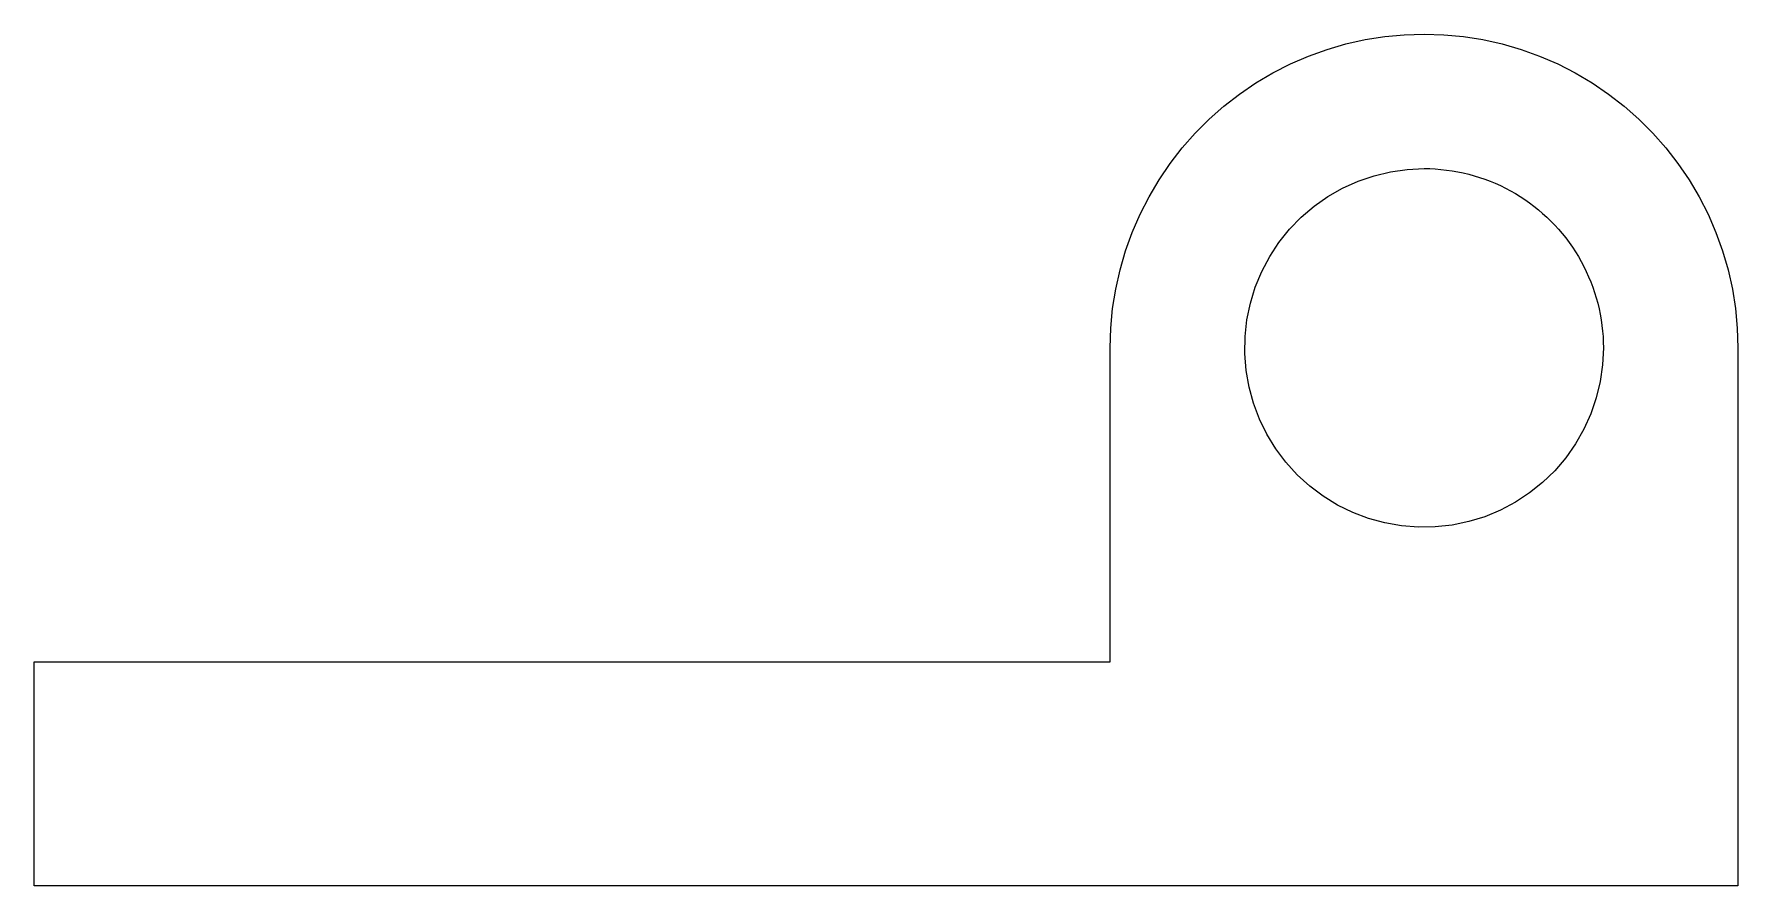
# Model space of a CAD drawing. Header units: metres. Extents: x -31.5 to 6.5, y 0 to 19.
import ezdxf

# ---------------------------------------------------------------- set-up
doc = ezdxf.new("R2010")
doc.units = ezdxf.units.M

msp = doc.modelspace()

# ---------------------------------------------------------------- linework, layer by layer
for points in [[(-7.5, 12), (-7.486, 12.44), (-7.445, 12.877), (-7.376, 13.312), (-7.28, 13.741), (-7.157, 14.163), (-7.008, 14.577), (-6.834, 14.98), (-6.634, 15.372), (-6.41, 15.751), (-6.163, 16.114), (-5.894, 16.462), (-5.603, 16.792), (-5.292, 17.103), (-4.962, 17.394), (-4.614, 17.663), (-4.251, 17.91), (-3.872, 18.134), (-3.48, 18.334), (-3.077, 18.508), (-2.663, 18.657), (-2.241, 18.78), (-1.812, 18.876), (-1.377, 18.945), (-0.94, 18.986), (-0.5, 19), (-0.06, 18.986), (0.377, 18.945), (0.812, 18.876), (1.241, 18.78), (1.663, 18.657), (2.077, 18.508), (2.48, 18.334), (2.872, 18.134), (3.251, 17.91), (3.614, 17.663), (3.962, 17.394), (4.292, 17.103), (4.603, 16.792), (4.894, 16.462), (5.163, 16.114), (5.41, 15.751), (5.634, 15.372), (5.834, 14.98), (6.008, 14.577), (6.157, 14.163), (6.28, 13.741), (6.376, 13.312), (6.445, 12.877), (6.486, 12.44), (6.5, 12)], [(3.5, 12), (3.482, 11.624), (3.429, 11.25), (3.341, 10.884), (3.219, 10.528), (3.064, 10.184), (2.877, 9.857), (2.661, 9.548), (2.416, 9.262), (2.145, 9), (1.851, 8.764), (1.536, 8.557), (1.203, 8.381), (0.855, 8.236), (0.495, 8.126), (0.126, 8.049), (-0.249, 8.008), (-0.626, 8.002), (-1.001, 8.032), (-1.373, 8.096), (-1.736, 8.196), (-2.089, 8.329), (-2.427, 8.495), (-2.748, 8.692), (-3.05, 8.918), (-3.328, 9.172), (-3.582, 9.45), (-3.808, 9.752), (-4.005, 10.073), (-4.171, 10.411), (-4.304, 10.764), (-4.404, 11.127), (-4.468, 11.499), (-4.498, 11.874), (-4.492, 12.251), (-4.451, 12.626), (-4.374, 12.995), (-4.264, 13.355), (-4.119, 13.703), (-3.943, 14.036), (-3.736, 14.351), (-3.5, 14.645), (-3.238, 14.916), (-2.952, 15.161), (-2.643, 15.377), (-2.316, 15.564), (-1.972, 15.719), (-1.616, 15.841), (-1.25, 15.929), (-0.876, 15.982), (-0.5, 16)], [(-0.5, 16), (-0.374, 15.998), (-0.249, 15.992), (-0.124, 15.982), (0.001, 15.968), (0.126, 15.951), (0.25, 15.929), (0.373, 15.904), (0.495, 15.874), (0.616, 15.841), (0.736, 15.804), (0.855, 15.764), (0.972, 15.719), (1.089, 15.671), (1.203, 15.619), (1.316, 15.564), (1.427, 15.505), (1.536, 15.443), (1.643, 15.377), (1.748, 15.308), (1.851, 15.236), (1.952, 15.161), (2.05, 15.082), (2.145, 15), (2.238, 14.916), (2.328, 14.828), (2.416, 14.738), (2.5, 14.645), (2.582, 14.55), (2.661, 14.452), (2.736, 14.351), (2.808, 14.248), (2.877, 14.143), (2.943, 14.036), (3.005, 13.927), (3.064, 13.816), (3.119, 13.703), (3.171, 13.589), (3.219, 13.472), (3.264, 13.355), (3.304, 13.236), (3.341, 13.116), (3.374, 12.995), (3.404, 12.873), (3.429, 12.75), (3.451, 12.626), (3.468, 12.501), (3.482, 12.376), (3.492, 12.251), (3.498, 12.126), (3.5, 12)], [(-7.5, 5), (-7.5, 5.14), (-7.5, 5.28), (-7.5, 5.42), (-7.5, 5.56), (-7.5, 5.7), (-7.5, 5.84), (-7.5, 5.98), (-7.5, 6.12), (-7.5, 6.26), (-7.5, 6.4), (-7.5, 6.54), (-7.5, 6.68), (-7.5, 6.82), (-7.5, 6.96), (-7.5, 7.1), (-7.5, 7.24), (-7.5, 7.38), (-7.5, 7.52), (-7.5, 7.66), (-7.5, 7.8), (-7.5, 7.94), (-7.5, 8.08), (-7.5, 8.22), (-7.5, 8.36), (-7.5, 8.5), (-7.5, 8.64), (-7.5, 8.78), (-7.5, 8.92), (-7.5, 9.06), (-7.5, 9.2), (-7.5, 9.34), (-7.5, 9.48), (-7.5, 9.62), (-7.5, 9.76), (-7.5, 9.9), (-7.5, 10.04), (-7.5, 10.18), (-7.5, 10.32), (-7.5, 10.46), (-7.5, 10.6), (-7.5, 10.74), (-7.5, 10.88), (-7.5, 11.02), (-7.5, 11.16), (-7.5, 11.3), (-7.5, 11.44), (-7.5, 11.58), (-7.5, 11.72), (-7.5, 11.86), (-7.5, 12)], [(-7.5, 5), (-7.5, 5.14), (-7.5, 5.28), (-7.5, 5.42), (-7.5, 5.56), (-7.5, 5.7), (-7.5, 5.84), (-7.5, 5.98), (-7.5, 6.12), (-7.5, 6.26), (-7.5, 6.4), (-7.5, 6.54), (-7.5, 6.68), (-7.5, 6.82), (-7.5, 6.96), (-7.5, 7.1), (-7.5, 7.24), (-7.5, 7.38), (-7.5, 7.52), (-7.5, 7.66), (-7.5, 7.8), (-7.5, 7.94), (-7.5, 8.08), (-7.5, 8.22), (-7.5, 8.36), (-7.5, 8.5), (-7.5, 8.64), (-7.5, 8.78), (-7.5, 8.92), (-7.5, 9.06), (-7.5, 9.2), (-7.5, 9.34), (-7.5, 9.48), (-7.5, 9.62), (-7.5, 9.76), (-7.5, 9.9), (-7.5, 10.04), (-7.5, 10.18), (-7.5, 10.32), (-7.5, 10.46), (-7.5, 10.6), (-7.5, 10.74), (-7.5, 10.88), (-7.5, 11.02), (-7.5, 11.16), (-7.5, 11.3), (-7.5, 11.44), (-7.5, 11.58), (-7.5, 11.72), (-7.5, 11.86), (-7.5, 12)], [(6.5, 12), (6.5, 11.76), (6.5, 11.52), (6.5, 11.28), (6.5, 11.04), (6.5, 10.8), (6.5, 10.56), (6.5, 10.32), (6.5, 10.08), (6.5, 9.84), (6.5, 9.6), (6.5, 9.36), (6.5, 9.12), (6.5, 8.88), (6.5, 8.64), (6.5, 8.4), (6.5, 8.16), (6.5, 7.92), (6.5, 7.68), (6.5, 7.44), (6.5, 7.2), (6.5, 6.96), (6.5, 6.72), (6.5, 6.48), (6.5, 6.24), (6.5, 6), (6.5, 5.76), (6.5, 5.52), (6.5, 5.28), (6.5, 5.04), (6.5, 4.8), (6.5, 4.56), (6.5, 4.32), (6.5, 4.08), (6.5, 3.84), (6.5, 3.6), (6.5, 3.36), (6.5, 3.12), (6.5, 2.88), (6.5, 2.64), (6.5, 2.4), (6.5, 2.16), (6.5, 1.92), (6.5, 1.68), (6.5, 1.44), (6.5, 1.2), (6.5, 0.96), (6.5, 0.72), (6.5, 0.48), (6.5, 0.24), (6.5, 0)], [(-31.5, 0), (-31.5, 0.1), (-31.5, 0.2), (-31.5, 0.3), (-31.5, 0.4), (-31.5, 0.5), (-31.5, 0.6), (-31.5, 0.7), (-31.5, 0.8), (-31.5, 0.9), (-31.5, 1), (-31.5, 1.1), (-31.5, 1.2), (-31.5, 1.3), (-31.5, 1.4), (-31.5, 1.5), (-31.5, 1.6), (-31.5, 1.7), (-31.5, 1.8), (-31.5, 1.9), (-31.5, 2), (-31.5, 2.1), (-31.5, 2.2), (-31.5, 2.3), (-31.5, 2.4), (-31.5, 2.5), (-31.5, 2.6), (-31.5, 2.7), (-31.5, 2.8), (-31.5, 2.9), (-31.5, 3), (-31.5, 3.1), (-31.5, 3.2), (-31.5, 3.3), (-31.5, 3.4), (-31.5, 3.5), (-31.5, 3.6), (-31.5, 3.7), (-31.5, 3.8), (-31.5, 3.9), (-31.5, 4), (-31.5, 4.1), (-31.5, 4.2), (-31.5, 4.3), (-31.5, 4.4), (-31.5, 4.5), (-31.5, 4.6), (-31.5, 4.7), (-31.5, 4.8), (-31.5, 4.9), (-31.5, 5)], [(-31.5, 5), (-31.02, 5), (-30.54, 5), (-30.06, 5), (-29.58, 5), (-29.1, 5), (-28.62, 5), (-28.14, 5), (-27.66, 5), (-27.18, 5), (-26.7, 5), (-26.22, 5), (-25.74, 5), (-25.26, 5), (-24.78, 5), (-24.3, 5), (-23.82, 5), (-23.34, 5), (-22.86, 5), (-22.38, 5), (-21.9, 5), (-21.42, 5), (-20.94, 5), (-20.46, 5), (-19.98, 5), (-19.5, 5), (-19.02, 5), (-18.54, 5), (-18.06, 5), (-17.58, 5), (-17.1, 5), (-16.62, 5), (-16.14, 5), (-15.66, 5), (-15.18, 5), (-14.7, 5), (-14.22, 5), (-13.74, 5), (-13.26, 5), (-12.78, 5), (-12.3, 5), (-11.82, 5), (-11.34, 5), (-10.86, 5), (-10.38, 5), (-9.9, 5), (-9.42, 5), (-8.94, 5), (-8.46, 5), (-7.98, 5), (-7.5, 5)], [(-20, 5), (-19.75, 5), (-19.5, 5), (-19.25, 5), (-19, 5), (-18.75, 5), (-18.5, 5), (-18.25, 5), (-18, 5), (-17.75, 5), (-17.5, 5), (-17.25, 5), (-17, 5), (-16.75, 5), (-16.5, 5), (-16.25, 5), (-16, 5), (-15.75, 5), (-15.5, 5), (-15.25, 5), (-15, 5), (-14.75, 5), (-14.5, 5), (-14.25, 5), (-14, 5), (-13.75, 5), (-13.5, 5), (-13.25, 5), (-13, 5), (-12.75, 5), (-12.5, 5), (-12.25, 5), (-12, 5), (-11.75, 5), (-11.5, 5), (-11.25, 5), (-11, 5), (-10.75, 5), (-10.5, 5), (-10.25, 5), (-10, 5), (-9.75, 5), (-9.5, 5), (-9.25, 5), (-9, 5), (-8.75, 5), (-8.5, 5), (-8.25, 5), (-8, 5), (-7.75, 5), (-7.5, 5)], [(6.5, 0), (5.74, 0), (4.98, 0), (4.22, 0), (3.46, 0), (2.7, 0), (1.94, 0), (1.18, 0), (0.42, 0), (-0.34, 0), (-1.1, 0), (-1.86, 0), (-2.62, 0), (-3.38, 0), (-4.14, 0), (-4.9, 0), (-5.66, 0), (-6.42, 0), (-7.18, 0), (-7.94, 0), (-8.7, 0), (-9.46, 0), (-10.22, 0), (-10.98, 0), (-11.74, 0), (-12.5, 0), (-13.26, 0), (-14.02, 0), (-14.78, 0), (-15.54, 0), (-16.3, 0), (-17.06, 0), (-17.82, 0), (-18.58, 0), (-19.34, 0), (-20.1, 0), (-20.86, 0), (-21.62, 0), (-22.38, 0), (-23.14, 0), (-23.9, 0), (-24.66, 0), (-25.42, 0), (-26.18, 0), (-26.94, 0), (-27.7, 0), (-28.46, 0), (-29.22, 0), (-29.98, 0), (-30.74, 0), (-31.5, 0)]]:
    msp.add_lwpolyline(points)

doc.saveas('drawing.dxf')
